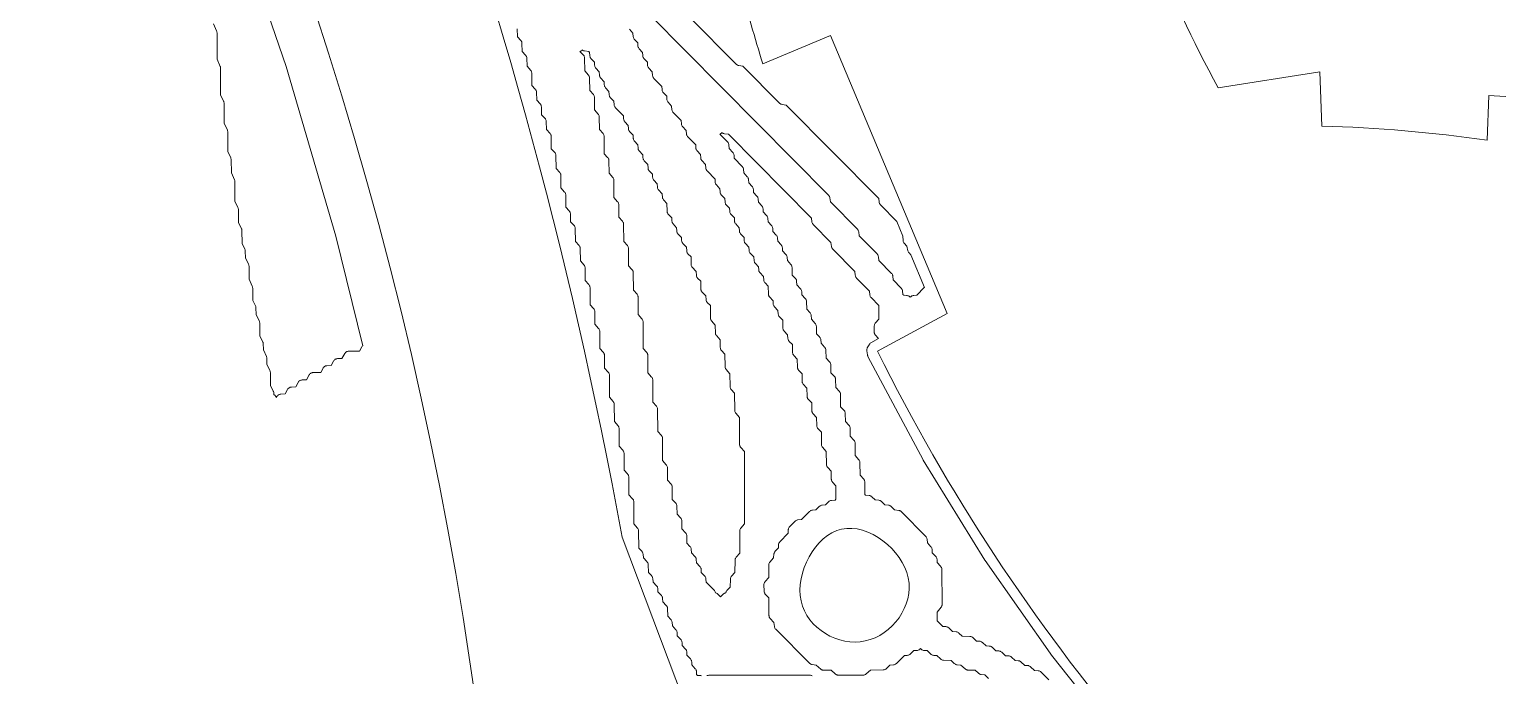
# Model space of a CAD drawing. Header units: inches. Extents: x 36 to 190, y -75 to 56.
# Drawn here: x 41.02 to 49.11, y 36.32 to 39.88 of the extents above; entities that cross this region are included whole.
import ezdxf

# ---------------------------------------------------------------- set-up
doc = ezdxf.new("R2010")
doc.units = ezdxf.units.IN
for name, color, linetype, lineweight in [('01_ORIGINAL_CAD', 7, 'Continuous', 20), ('02_APPROVED_PDF_OUTLINES', 7, 'Continuous', 15), ('03_ADDED_AREAS_SAME_COMPOSITION', 7, 'Continuous', 15)]:
    doc.layers.add(name, color=color, linetype=linetype, lineweight=lineweight)

# ---------------------------------------------------------------- blocks, each defined once
blk = doc.blocks.new('01_SCALLOP')
at = {"layer": '01_ORIGINAL_CAD'}
for points in [[(44.2832, 37.0838, 0.090917), (40.9305, 45.9685, -0.652582), (40.9305, 49.0108, -0.158741), (45.0035, 48.4251, -0.098355), (47.824, 46.2028), (47.7547, 46.078)], [(48.1417, 39.35), (48.1299, 39.6486), (47.5702, 39.5607, -0.034306), (47.2, 40.3576, -0.034306)], [(44.936, 40.1239, 0.010564), (45.0593, 39.6928, 0.010564)], [(45.6919, 38.1087, 0.060935), (47.1089, 35.956, -0.206423), (49.3752, 35.9901)], [(46.9349, 35.809, 0.119192), (44.6213, 36.1879), (44.2832, 37.0838)]]:
    blk.add_lwpolyline(points, format="xyb", dxfattribs=at)
for points in [[(46.075, 38.3173), (45.4333, 39.8494), (45.0593, 39.6928)], [(49.0534, 39.2724), (49.0621, 39.5186), (49.5148, 39.4915), (49.5133, 39.1941)], [(46.075, 38.3173), (45.6919, 38.1087)]]:
    blk.add_lwpolyline(points, dxfattribs=at)
for centre, radius, start, end in [((22.064, 33.1953), 21.6191, 354.05829, 36.03187), ((47.8977, 31.0932), 8.2604, 81.95727, 88.30736)]:
    blk.add_arc(centre, radius, start, end, dxfattribs=at)
at = {"layer": '02_APPROVED_PDF_OUTLINES'}
for points in [[(44.6569, 39.9481), (44.912, 39.6909), (44.9144, 39.6887), (44.9171, 39.6869), (44.92, 39.6854), (44.9231, 39.6844), (44.9262, 39.6837), (44.9489, 39.6805), (45.1513, 39.4763), (45.1537, 39.4742), (45.1564, 39.4724), (45.1593, 39.4709), (45.1624, 39.4698), (45.1655, 39.4692), (45.1882, 39.4659), (45.6991, 38.9507), (45.7008, 38.9308), (45.7014, 38.9274), (45.7024, 38.924), (45.7038, 38.9209), (45.7057, 38.918), (45.7079, 38.9154), (45.7974, 38.8248), (45.8315, 38.7433), (45.8325, 38.7199), (45.8329, 38.7164), (45.8338, 38.713), (45.8351, 38.7098), (45.8369, 38.7068), (45.8391, 38.704), (45.8539, 38.6878), (45.8597, 38.6618), (45.8606, 38.6588), (45.8619, 38.6559), (45.8634, 38.6532), (45.8653, 38.6508), (45.8748, 38.64), (45.9502, 38.46), (45.9496, 38.4596), (45.9079, 38.4173), (45.8916, 38.4165), (45.8881, 38.4161), (45.8847, 38.4152), (45.8815, 38.4139), (45.8785, 38.4121), (45.8757, 38.4098), (45.872, 38.4064), (45.8683, 38.4099), (45.8655, 38.4121), (45.8625, 38.4139), (45.8592, 38.4152), (45.8558, 38.4161), (45.8523, 38.4165), (45.836, 38.4172), (45.8314, 38.4219), (45.8297, 38.4418), (45.8291, 38.4452), (45.8281, 38.4485), (45.8267, 38.4516), (45.8248, 38.4545), (45.8226, 38.4572), (45.7782, 38.5023), (45.7764, 38.5223), (45.7759, 38.5257), (45.7749, 38.529), (45.7735, 38.5321), (45.7716, 38.5351), (45.7693, 38.5377), (45.6984, 38.6096), (45.6966, 38.6296), (45.6961, 38.633), (45.6951, 38.6363), (45.6936, 38.6395), (45.6917, 38.6424), (45.6895, 38.645), (45.5914, 38.7443), (45.5882, 38.7673), (45.5875, 38.7704), (45.5865, 38.7734), (45.5851, 38.7763), (45.5833, 38.779), (45.5812, 38.7814), (45.4318, 38.932), (45.4286, 38.955), (45.4279, 38.9582), (45.4269, 38.9612), (45.4254, 38.9641), (45.4237, 38.9667), (45.4216, 38.9692), (44.4375, 39.9615)], [(44.3239, 39.8837), (44.3435, 39.8627), (44.3453, 39.8423), (44.3459, 39.8389), (44.3469, 39.8357), (44.3483, 39.8325), (44.3501, 39.8297), (44.3523, 39.827), (44.3698, 39.8092), (44.3705, 39.7923), (44.3709, 39.7888), (44.3718, 39.7854), (44.3732, 39.7821), (44.375, 39.7791), (44.3772, 39.7764), (44.3964, 39.7558), (44.3972, 39.7386), (44.3976, 39.7351), (44.3985, 39.7317), (44.3999, 39.7285), (44.4017, 39.7254), (44.4039, 39.7227), (44.4231, 39.7021), (44.4238, 39.685), (44.4242, 39.6815), (44.4251, 39.6781), (44.4265, 39.6748), (44.4283, 39.6718), (44.4305, 39.669), (44.4501, 39.648), (44.4519, 39.6277), (44.4525, 39.6243), (44.4535, 39.621), (44.4549, 39.6178), (44.4568, 39.6149), (44.459, 39.6123), (44.503, 39.5676), (44.5037, 39.5508), (44.5041, 39.5473), (44.505, 39.5439), (44.5064, 39.5407), (44.5082, 39.5376), (44.5104, 39.5349), (44.5296, 39.5143), (44.5304, 39.4972), (44.5308, 39.4937), (44.5317, 39.4903), (44.533, 39.487), (44.5348, 39.484), (44.5371, 39.4812), (44.5567, 39.4602), (44.5585, 39.4399), (44.559, 39.4365), (44.56, 39.4332), (44.5614, 39.43), (44.5633, 39.4271), (44.5655, 39.4245), (44.6095, 39.3798), (44.6103, 39.363), (44.6107, 39.3595), (44.6116, 39.3561), (44.6129, 39.3529), (44.6147, 39.3498), (44.617, 39.3471), (44.6366, 39.3261), (44.6383, 39.3057), (44.6389, 39.3023), (44.6399, 39.299), (44.6413, 39.2959), (44.6432, 39.293), (44.6454, 39.2904), (44.6894, 39.2457), (44.6901, 39.2289), (44.6905, 39.2254), (44.6914, 39.222), (44.6928, 39.2187), (44.6946, 39.2157), (44.6968, 39.213), (44.716, 39.1924), (44.7168, 39.1752), (44.7172, 39.1717), (44.7181, 39.1683), (44.7195, 39.1651), (44.7213, 39.162), (44.7235, 39.1593), (44.7431, 39.1383), (44.7449, 39.1179), (44.7454, 39.1145), (44.7464, 39.1112), (44.7479, 39.1081), (44.7497, 39.1052), (44.752, 39.1026), (44.7959, 39.0579), (44.7967, 39.0411), (44.7971, 39.0376), (44.798, 39.0342), (44.7993, 39.0309), (44.8012, 39.0279), (44.8034, 39.0252), (44.8226, 39.0046), (44.8233, 38.9874), (44.8237, 38.9839), (44.8246, 38.9805), (44.826, 38.9773), (44.8278, 38.9742), (44.83, 38.9715), (44.8496, 38.9505), (44.8514, 38.9301), (44.8519, 38.9267), (44.8529, 38.9235), (44.8544, 38.9204), (44.8562, 38.9175), (44.8584, 38.9149), (44.8759, 38.897), (44.8766, 38.8801), (44.877, 38.8766), (44.8779, 38.8732), (44.8793, 38.8699), (44.8811, 38.8669), (44.8833, 38.8642), (44.9025, 38.8436), (44.9033, 38.8265), (44.9037, 38.823), (44.9046, 38.8195), (44.9059, 38.8163), (44.9077, 38.8133), (44.91, 38.8105), (44.9291, 38.79), (44.9299, 38.7728), (44.9303, 38.7693), (44.9312, 38.7659), (44.9326, 38.7626), (44.9344, 38.7596), (44.9366, 38.7569), (44.9558, 38.7363), (44.9566, 38.7191), (44.957, 38.7156), (44.9579, 38.7122), (44.9592, 38.709), (44.961, 38.7059), (44.9633, 38.7032), (44.9824, 38.6826), (44.9832, 38.6655), (44.9836, 38.662), (44.9845, 38.6586), (44.9859, 38.6553), (44.9877, 38.6523), (44.9899, 38.6495), (45.0095, 38.6285), (45.0113, 38.6082), (45.0118, 38.6048), (45.0128, 38.6015), (45.0142, 38.5984), (45.0161, 38.5955), (45.0183, 38.5929), (45.0357, 38.575), (45.0365, 38.5582), (45.0369, 38.5547), (45.0378, 38.5512), (45.0392, 38.548), (45.041, 38.545), (45.0432, 38.5422), (45.0628, 38.5212), (45.0646, 38.5008), (45.0651, 38.4975), (45.0661, 38.4942), (45.0675, 38.4911), (45.0694, 38.4882), (45.0716, 38.4856), (45.0888, 38.4679), (45.0898, 38.4245), (45.0901, 38.4215), (45.0907, 38.4185), (45.0917, 38.4157), (45.093, 38.4129), (45.0946, 38.4104), (45.0965, 38.4081), (45.1157, 38.3875), (45.1165, 38.3703), (45.1169, 38.3668), (45.1178, 38.3634), (45.1192, 38.3602), (45.121, 38.3571), (45.1232, 38.3544), (45.1428, 38.3334), (45.1446, 38.313), (45.1451, 38.3096), (45.1461, 38.3064), (45.1475, 38.3033), (45.1494, 38.3004), (45.1516, 38.2978), (45.1688, 38.2801), (45.1698, 38.2367), (45.1701, 38.2337), (45.1707, 38.2307), (45.1717, 38.2279), (45.173, 38.2251), (45.1746, 38.2226), (45.1765, 38.2202), (45.1961, 38.1992), (45.1979, 38.1789), (45.1985, 38.1755), (45.1994, 38.1722), (45.2009, 38.1691), (45.2027, 38.1662), (45.2049, 38.1636), (45.2222, 38.1459), (45.2232, 38.1026), (45.2234, 38.0995), (45.224, 38.0966), (45.225, 38.0937), (45.2263, 38.091), (45.2279, 38.0884), (45.2299, 38.0861), (45.2488, 38.0657), (45.2499, 38.0221), (45.2501, 38.019), (45.2507, 38.0161), (45.2517, 38.0132), (45.253, 38.0105), (45.2546, 38.0079), (45.2566, 38.0056), (45.2754, 37.9854), (45.2757, 37.9447), (45.276, 37.9412), (45.2768, 37.9377), (45.278, 37.9344), (45.2797, 37.9313), (45.2819, 37.9285), (45.3022, 37.9052), (45.3032, 37.8611), (45.3035, 37.858), (45.3041, 37.8551), (45.3051, 37.8522), (45.3064, 37.8495), (45.308, 37.8469), (45.31, 37.8446), (45.3289, 37.8242), (45.3299, 37.7806), (45.3302, 37.7775), (45.3308, 37.7746), (45.3318, 37.7717), (45.3331, 37.769), (45.3347, 37.7664), (45.3367, 37.7641), (45.3556, 37.7437), (45.3566, 37.7001), (45.3569, 37.697), (45.3575, 37.6941), (45.3585, 37.6912), (45.3598, 37.6885), (45.3614, 37.6859), (45.3634, 37.6836), (45.3822, 37.6634), (45.3825, 37.5959), (45.3828, 37.5924), (45.3836, 37.5889), (45.3849, 37.5856), (45.3866, 37.5825), (45.3887, 37.5796), (45.409, 37.5564), (45.4101, 37.4855), (45.4104, 37.4825), (45.411, 37.4795), (45.412, 37.4766), (45.4133, 37.4738), (45.4149, 37.4712), (45.4169, 37.4689), (45.4358, 37.4486), (45.4368, 37.4049), (45.4371, 37.4019), (45.4377, 37.3989), (45.4387, 37.396), (45.44, 37.3933), (45.4416, 37.3907), (45.4436, 37.3884), (45.4623, 37.3683), (45.4625, 37.2934), (45.4584, 37.2892), (45.4388, 37.2874), (45.4354, 37.2869), (45.4321, 37.2859), (45.4289, 37.2844), (45.426, 37.2825), (45.4234, 37.2802), (45.4054, 37.2623), (45.3858, 37.2606), (45.3824, 37.26), (45.379, 37.259), (45.3759, 37.2575), (45.373, 37.2556), (45.3704, 37.2534), (45.3524, 37.2355), (45.3327, 37.2337), (45.3293, 37.2331), (45.326, 37.2321), (45.3228, 37.2306), (45.3199, 37.2287), (45.3173, 37.2264), (45.2728, 37.1817), (45.2532, 37.1799), (45.2497, 37.1794), (45.2464, 37.1783), (45.2432, 37.1768), (45.2403, 37.1749), (45.2377, 37.1726), (45.207, 37.1416), (45.2048, 37.1389), (45.2029, 37.136), (45.2015, 37.1329), (45.2005, 37.1295), (45.1999, 37.1261), (45.1982, 37.106), (45.1525, 37.0582), (45.1505, 37.0559), (45.1489, 37.0534), (45.1475, 37.0507), (45.1465, 37.0478), (45.1459, 37.0449), (45.1456, 37.0419), (45.1449, 37.0251), (45.1275, 37.0072), (45.1253, 37.0045), (45.1235, 37.0017), (45.1221, 36.9985), (45.1211, 36.9952), (45.1206, 36.9919), (45.1188, 36.971), (45.098, 36.9471), (45.0958, 36.9442), (45.0941, 36.9411), (45.0928, 36.9378), (45.0921, 36.9343), (45.0918, 36.9307), (45.0917, 36.8628), (45.0716, 36.8397), (45.0697, 36.8373), (45.0682, 36.8346), (45.067, 36.8318), (45.0661, 36.8288), (45.0656, 36.8257), (45.0655, 36.8227), (45.0664, 36.7872), (45.0667, 36.7842), (45.0673, 36.7812), (45.0682, 36.7784), (45.0696, 36.7757), (45.0712, 36.7731), (45.0731, 36.7708), (45.092, 36.7506), (45.0932, 36.6534), (45.0934, 36.6503), (45.094, 36.6473), (45.095, 36.6444), (45.0963, 36.6416), (45.098, 36.639), (45.0999, 36.6366), (45.12, 36.6151), (45.1233, 36.5917), (45.1239, 36.5886), (45.125, 36.5855), (45.1264, 36.5826), (45.1282, 36.58), (45.1303, 36.5776), (45.3165, 36.3898), (45.3189, 36.3877), (45.3216, 36.3859), (45.3245, 36.3844), (45.3275, 36.3833), (45.3307, 36.3827), (45.3542, 36.3793), (45.3785, 36.3578), (45.3808, 36.3559), (45.3834, 36.3544), (45.3861, 36.3531), (45.389, 36.3522), (45.392, 36.3517), (45.3949, 36.3515), (45.4353, 36.3513), (45.4582, 36.331), (45.4605, 36.3291), (45.4631, 36.3276), (45.4659, 36.3263), (45.4688, 36.3254), (45.4718, 36.3249), (45.4748, 36.3247), (45.6134, 36.3248), (45.6164, 36.325), (45.6194, 36.3255), (45.6223, 36.3264), (45.625, 36.3277), (45.6276, 36.3293), (45.63, 36.3311), (45.6529, 36.3515), (45.7227, 36.3526), (45.7258, 36.3528), (45.7289, 36.3535), (45.7318, 36.3545), (45.7346, 36.3558), (45.7372, 36.3575), (45.7396, 36.3595), (45.7602, 36.3792), (45.7802, 36.381), (45.7837, 36.3815), (45.787, 36.3826), (45.7902, 36.3841), (45.7931, 36.386), (45.7957, 36.3883), (45.8397, 36.4325), (45.856, 36.4332), (45.8596, 36.4337), (45.863, 36.4346), (45.8663, 36.436), (45.8694, 36.4378), (45.8721, 36.4401), (45.8924, 36.4594), (45.9091, 36.4601), (45.9126, 36.4605), (45.916, 36.4614), (45.9192, 36.4628), (45.9223, 36.4646), (45.925, 36.4668), (45.9287, 36.4703), (45.9324, 36.4668), (45.9352, 36.4646), (45.9382, 36.4628), (45.9415, 36.4614), (45.9449, 36.4605), (45.9484, 36.4601), (45.9651, 36.4594), (45.9854, 36.4402), (45.9882, 36.4379), (45.9912, 36.4361), (45.9945, 36.4347), (45.998, 36.4338), (46.0015, 36.4333), (46.0183, 36.4326), (46.0385, 36.4134), (46.0409, 36.4114), (46.0435, 36.4097), (46.0462, 36.4084), (46.0492, 36.4074), (46.0522, 36.4068), (46.0552, 36.4065), (46.0978, 36.4056), (46.1152, 36.3884), (46.1178, 36.3861), (46.1208, 36.3843), (46.1239, 36.3828), (46.1272, 36.3818), (46.1306, 36.3812), (46.1511, 36.3794), (46.1748, 36.3584), (46.1772, 36.3565), (46.1797, 36.355), (46.1825, 36.3537), (46.1853, 36.3528), (46.1883, 36.3523), (46.1913, 36.3521), (46.2308, 36.3519), (46.248, 36.3348), (46.2507, 36.3325), (46.2536, 36.3307), (46.2567, 36.3292), (46.26, 36.3282), (46.2634, 36.3277), (46.2834, 36.3259), (46.3042, 36.3062)], [(45.3316, 36.3201), (45.3285, 36.3217), (45.3253, 36.3228), (45.322, 36.3235), (45.3185, 36.3238), (44.7611, 36.3234), (44.7578, 36.3231), (44.7546, 36.3225), (44.7515, 36.3214)], [(44.7218, 36.3208), (44.7184, 36.3217), (44.7149, 36.3221), (44.6986, 36.3228), (44.6945, 36.3271), (44.6937, 36.3438), (44.6933, 36.3473), (44.6924, 36.3507), (44.691, 36.354), (44.6892, 36.357), (44.687, 36.3597), (44.6678, 36.3803), (44.6671, 36.3975), (44.6667, 36.401), (44.6658, 36.4044), (44.6644, 36.4076), (44.6626, 36.4107), (44.6604, 36.4134), (44.6412, 36.4339), (44.6404, 36.4511), (44.64, 36.4546), (44.6391, 36.458), (44.6377, 36.4613), (44.6359, 36.4643), (44.6337, 36.4671), (44.6145, 36.4876), (44.6138, 36.5048), (44.6134, 36.5083), (44.6125, 36.5117), (44.6111, 36.5149), (44.6093, 36.518), (44.6071, 36.5207), (44.5879, 36.5413), (44.5871, 36.5584), (44.5867, 36.5619), (44.5858, 36.5654), (44.5845, 36.5686), (44.5826, 36.5716), (44.5804, 36.5744), (44.5608, 36.5954), (44.559, 36.6157), (44.5585, 36.6191), (44.5575, 36.6224), (44.5561, 36.6255), (44.5542, 36.6284), (44.552, 36.631), (44.5348, 36.6487), (44.5338, 36.6921), (44.5335, 36.6951), (44.5329, 36.698), (44.532, 36.7009), (44.5306, 36.7036), (44.529, 36.7062), (44.5271, 36.7085), (44.5079, 36.7291), (44.5071, 36.7463), (44.5067, 36.7498), (44.5058, 36.7532), (44.5045, 36.7564), (44.5027, 36.7595), (44.5004, 36.7622), (44.4812, 36.7827), (44.4805, 36.7999), (44.4801, 36.8034), (44.4792, 36.8068), (44.4778, 36.8101), (44.476, 36.8131), (44.4738, 36.8159), (44.4542, 36.8369), (44.4524, 36.8572), (44.4519, 36.8606), (44.4509, 36.8639), (44.4494, 36.867), (44.4476, 36.8699), (44.4454, 36.8725), (44.4282, 36.8902), (44.4272, 36.9335), (44.4269, 36.9366), (44.4263, 36.9395), (44.4253, 36.9424), (44.424, 36.9451), (44.4224, 36.9477), (44.4204, 36.95), (44.4008, 36.971), (44.3991, 36.9914), (44.3985, 36.9948), (44.3975, 36.998), (44.3961, 37.0012), (44.3943, 37.004), (44.392, 37.0067), (44.375, 37.0241), (44.3746, 37.1181), (44.3743, 37.1217), (44.3735, 37.1252), (44.3723, 37.1285), (44.3705, 37.1316), (44.3684, 37.1345), (44.3482, 37.1575), (44.3477, 37.2791), (44.3474, 37.2827), (44.3467, 37.2862), (44.3454, 37.2895), (44.3437, 37.2926), (44.3415, 37.2955), (44.3213, 37.3186), (44.3201, 37.4163), (44.3198, 37.4194), (44.3192, 37.4224), (44.3183, 37.4253), (44.3169, 37.4281), (44.3153, 37.4307), (44.3133, 37.4331), (44.2946, 37.4532), (44.2941, 37.5475), (44.2938, 37.5511), (44.2931, 37.5545), (44.2918, 37.5579), (44.2901, 37.561), (44.2879, 37.5639), (44.2678, 37.5869), (44.2673, 37.6817), (44.267, 37.6852), (44.2663, 37.6887), (44.265, 37.6921), (44.2633, 37.6952), (44.2611, 37.698), (44.241, 37.7211), (44.2405, 37.8159), (44.2402, 37.8194), (44.2395, 37.8229), (44.2382, 37.8262), (44.2365, 37.8294), (44.2343, 37.8322), (44.2142, 37.8553), (44.2137, 37.9769), (44.2134, 37.9804), (44.2126, 37.9839), (44.2114, 37.9873), (44.2096, 37.9904), (44.2075, 37.9932), (44.1872, 38.0164), (44.1861, 38.0873), (44.1858, 38.0904), (44.1852, 38.0934), (44.1843, 38.0963), (44.1829, 38.099), (44.1813, 38.1016), (44.1793, 38.104), (44.1606, 38.1241), (44.1601, 38.2184), (44.1598, 38.222), (44.1591, 38.2254), (44.1578, 38.2288), (44.1561, 38.2319), (44.1539, 38.2348), (44.1336, 38.2579), (44.1325, 38.3288), (44.1323, 38.3319), (44.1317, 38.3349), (44.1307, 38.3378), (44.1294, 38.3405), (44.1277, 38.3431), (44.1258, 38.3455), (44.107, 38.3656), (44.1066, 38.4599), (44.1063, 38.4635), (44.1055, 38.467), (44.1043, 38.4703), (44.1025, 38.4734), (44.1004, 38.4763), (44.0802, 38.4993), (44.0798, 38.5673), (44.0795, 38.5708), (44.0788, 38.5743), (44.0775, 38.5777), (44.0758, 38.5808), (44.0736, 38.5836), (44.0534, 38.6067), (44.0531, 38.6746), (44.0528, 38.6782), (44.052, 38.6817), (44.0508, 38.685), (44.049, 38.6881), (44.0469, 38.691), (44.0266, 38.7141), (44.0255, 38.785), (44.0252, 38.7881), (44.0246, 38.7911), (44.0237, 38.794), (44.0223, 38.7967), (44.0207, 38.7993), (44.0187, 38.8017), (43.9998, 38.822), (43.9988, 38.8657), (43.9985, 38.8687), (43.9979, 38.8717), (43.9969, 38.8746), (43.9956, 38.8773), (43.994, 38.8798), (43.9921, 38.8822), (43.9733, 38.9023), (43.9729, 38.9698), (43.9726, 38.9734), (43.9718, 38.9768), (43.9706, 38.9802), (43.9688, 38.9833), (43.9667, 38.9861), (43.9465, 39.0092), (43.9461, 39.0772), (43.9459, 39.0807), (43.9451, 39.0842), (43.9438, 39.0875), (43.9421, 39.0906), (43.9399, 39.0935), (43.9197, 39.1167), (43.9185, 39.1875), (43.9183, 39.1906), (43.9177, 39.1936), (43.9167, 39.1965), (43.9154, 39.1993), (43.9138, 39.2018), (43.9118, 39.2042), (43.893, 39.2243), (43.8926, 39.2918), (43.8924, 39.2954), (43.8916, 39.2989), (43.8903, 39.3022), (43.8886, 39.3053), (43.8864, 39.3082), (43.8661, 39.3314), (43.8651, 39.3756), (43.8648, 39.3786), (43.8642, 39.3815), (43.8632, 39.3844), (43.8619, 39.3872), (43.8603, 39.3897), (43.8584, 39.392), (43.8394, 39.4124), (43.8384, 39.4561), (43.8381, 39.4591), (43.8375, 39.462), (43.8365, 39.4649), (43.8352, 39.4677), (43.8336, 39.4702), (43.8317, 39.4725), (43.8127, 39.4929), (43.8117, 39.5366), (43.8114, 39.5396), (43.8108, 39.5426), (43.8098, 39.5454), (43.8085, 39.5482), (43.8069, 39.5507), (43.805, 39.553), (43.7862, 39.5732), (43.7858, 39.6407), (43.7855, 39.6442), (43.7847, 39.6477), (43.7835, 39.651), (43.7818, 39.6542), (43.7796, 39.657), (43.7593, 39.6802), (43.7582, 39.7244), (43.758, 39.7274), (43.7574, 39.7304), (43.7564, 39.7333), (43.7551, 39.736), (43.7534, 39.7385), (43.7515, 39.7409), (43.7325, 39.7612), (43.7315, 39.8049), (43.7313, 39.8079), (43.7307, 39.8109), (43.7297, 39.8138), (43.7284, 39.8165), (43.7268, 39.819), (43.7248, 39.8214), (43.7058, 39.8417), (43.7048, 39.8854)], [(46.6364, 36.2975), (46.5922, 36.3417), (46.5895, 36.344), (46.5866, 36.3459), (46.5835, 36.3473), (46.5801, 36.3483), (46.5767, 36.3489), (46.5567, 36.3507), (46.5359, 36.3703), (46.5332, 36.3726), (46.5301, 36.3745), (46.5268, 36.3759), (46.5234, 36.3768), (46.5198, 36.3772), (46.5031, 36.3779), (46.4828, 36.3971), (46.48, 36.3994), (46.477, 36.4013), (46.4737, 36.4027), (46.4702, 36.4036), (46.4667, 36.404), (46.45, 36.4047), (46.4297, 36.4239), (46.4269, 36.4262), (46.4238, 36.4281), (46.4205, 36.4295), (46.4171, 36.4304), (46.4135, 36.4308), (46.3968, 36.4315), (46.3765, 36.4507), (46.3738, 36.453), (46.3707, 36.4549), (46.3674, 36.4563), (46.364, 36.4572), (46.3604, 36.4576), (46.3437, 36.4583), (46.3234, 36.4775), (46.3206, 36.4798), (46.3176, 36.4817), (46.3143, 36.4831), (46.3108, 36.484), (46.3073, 36.4844), (46.2905, 36.4851), (46.2702, 36.5043), (46.2675, 36.5066), (46.2644, 36.5085), (46.2611, 36.5099), (46.2577, 36.5108), (46.2541, 36.5112), (46.2374, 36.5119), (46.2171, 36.5311), (46.2147, 36.5331), (46.2122, 36.5348), (46.2094, 36.5361), (46.2065, 36.5371), (46.2035, 36.5377), (46.2004, 36.538), (46.1578, 36.5389), (46.1404, 36.5561), (46.1378, 36.5584), (46.1349, 36.5603), (46.1318, 36.5617), (46.1284, 36.5627), (46.125, 36.5633), (46.105, 36.565), (46.0843, 36.5847), (46.0815, 36.587), (46.0785, 36.5888), (46.0752, 36.5902), (46.0717, 36.5911), (46.0682, 36.5916), (46.0519, 36.5923), (46.0215, 36.6229), (46.0214, 36.672), (46.0424, 36.6981), (46.0444, 36.7009), (46.0459, 36.704), (46.047, 36.7072), (46.0477, 36.7105), (46.0479, 36.714), (46.0464, 36.9075), (46.0462, 36.9106), (46.0456, 36.9137), (46.0446, 36.9166), (46.0433, 36.9194), (46.0417, 36.922), (46.0397, 36.9244), (46.0205, 36.9449), (46.0197, 36.9621), (46.0193, 36.9656), (46.0184, 36.969), (46.0171, 36.9723), (46.0153, 36.9753), (46.013, 36.9781), (45.9939, 36.9986), (45.9931, 37.0158), (45.9927, 37.0193), (45.9918, 37.0227), (45.9904, 37.0259), (45.9886, 37.029), (45.9864, 37.0317), (45.9668, 37.0527), (45.965, 37.0731), (45.9645, 37.0765), (45.9635, 37.0798), (45.962, 37.0829), (45.9601, 37.0858), (45.9579, 37.0885), (45.8231, 37.2248), (45.8206, 37.227), (45.818, 37.2288), (45.8151, 37.2303), (45.812, 37.2313), (45.8088, 37.232), (45.7861, 37.2353), (45.7675, 37.2537), (45.7649, 37.256), (45.7619, 37.2578), (45.7588, 37.2593), (45.7555, 37.2603), (45.7521, 37.2608), (45.7324, 37.2626), (45.7143, 37.2805), (45.7117, 37.2828), (45.7088, 37.2846), (45.7057, 37.2861), (45.7024, 37.2871), (45.6989, 37.2876), (45.6793, 37.2894), (45.6612, 37.3073), (45.6586, 37.3096), (45.6557, 37.3114), (45.6525, 37.3129), (45.6492, 37.3139), (45.6458, 37.3144), (45.6262, 37.3162), (45.622, 37.3204), (45.6216, 37.3875), (45.6214, 37.391), (45.6206, 37.3945), (45.6193, 37.3978), (45.6176, 37.401), (45.6155, 37.4038), (45.5953, 37.4269), (45.5949, 37.4948), (45.5946, 37.4984), (45.5938, 37.5019), (45.5926, 37.5052), (45.5909, 37.5083), (45.5887, 37.5111), (45.5685, 37.5342), (45.5681, 37.6022), (45.5679, 37.6057), (45.5671, 37.6092), (45.5658, 37.6125), (45.5641, 37.6156), (45.562, 37.6185), (45.5416, 37.6417), (45.5406, 37.6859), (45.5403, 37.6889), (45.5397, 37.6919), (45.5387, 37.6948), (45.5374, 37.6975), (45.5358, 37.7), (45.5339, 37.7024), (45.5149, 37.7227), (45.5139, 37.7664), (45.5136, 37.7694), (45.513, 37.7724), (45.512, 37.7753), (45.5107, 37.778), (45.5091, 37.7805), (45.5072, 37.7829), (45.4884, 37.803), (45.488, 37.8705), (45.4877, 37.8741), (45.4869, 37.8775), (45.4857, 37.8809), (45.484, 37.884), (45.4818, 37.8868), (45.4615, 37.9101), (45.4604, 37.9542), (45.4602, 37.9573), (45.4596, 37.9602), (45.4586, 37.9631), (45.4573, 37.9658), (45.4557, 37.9684), (45.4537, 37.9707), (45.4348, 37.991), (45.4337, 38.0347), (45.4335, 38.0378), (45.4329, 38.0407), (45.4319, 38.0436), (45.4306, 38.0463), (45.429, 38.0489), (45.427, 38.0512), (45.4081, 38.0715), (45.4071, 38.1152), (45.4068, 38.1183), (45.4062, 38.1212), (45.4052, 38.1241), (45.4039, 38.1268), (45.4023, 38.1294), (45.4003, 38.1317), (45.3807, 38.1527), (45.3789, 38.1731), (45.3784, 38.1765), (45.3774, 38.1797), (45.376, 38.1829), (45.3742, 38.1857), (45.3719, 38.1884), (45.3549, 38.2059), (45.3546, 38.2462), (45.3543, 38.2498), (45.3535, 38.2532), (45.3522, 38.2565), (45.3505, 38.2597), (45.3484, 38.2625), (45.3274, 38.2864), (45.3256, 38.3072), (45.3251, 38.3106), (45.3241, 38.3139), (45.3226, 38.317), (45.3208, 38.3199), (45.3186, 38.3225), (45.3014, 38.3402), (45.3004, 38.3836), (45.3001, 38.3866), (45.2995, 38.3895), (45.2985, 38.3924), (45.2972, 38.3951), (45.2956, 38.3977), (45.2936, 38.4), (45.2745, 38.4206), (45.2737, 38.4378), (45.2733, 38.4413), (45.2724, 38.4447), (45.271, 38.4479), (45.2692, 38.451), (45.267, 38.4537), (45.2474, 38.4747), (45.2456, 38.4951), (45.2451, 38.4984), (45.2441, 38.5017), (45.2427, 38.5048), (45.2408, 38.5077), (45.2386, 38.5103), (45.2214, 38.528), (45.2204, 38.5714), (45.2201, 38.5744), (45.2195, 38.5774), (45.2185, 38.5802), (45.2172, 38.583), (45.2156, 38.5855), (45.2137, 38.5879), (45.1945, 38.6084), (45.1937, 38.6256), (45.1933, 38.6291), (45.1924, 38.6325), (45.191, 38.6357), (45.1892, 38.6388), (45.187, 38.6415), (45.1678, 38.6621), (45.1671, 38.6792), (45.1667, 38.6827), (45.1658, 38.6862), (45.1644, 38.6894), (45.1626, 38.6924), (45.1604, 38.6952), (45.1412, 38.7157), (45.1404, 38.7329), (45.14, 38.7364), (45.1391, 38.7398), (45.1377, 38.7431), (45.1359, 38.7461), (45.1337, 38.7488), (45.1145, 38.7694), (45.1138, 38.7866), (45.1134, 38.7901), (45.1125, 38.7935), (45.1111, 38.7967), (45.1093, 38.7998), (45.1071, 38.8025), (45.0879, 38.823), (45.0871, 38.8402), (45.0867, 38.8437), (45.0858, 38.8471), (45.0845, 38.8504), (45.0826, 38.8534), (45.0804, 38.8562), (45.0612, 38.8767), (45.0605, 38.8939), (45.0601, 38.8974), (45.0592, 38.9008), (45.0578, 38.904), (45.056, 38.9071), (45.0538, 38.9098), (45.0346, 38.9304), (45.0338, 38.9475), (45.0334, 38.951), (45.0325, 38.9545), (45.0312, 38.9577), (45.0293, 38.9607), (45.0271, 38.9635), (45.0079, 38.984), (45.0072, 39.0012), (45.0068, 39.0047), (45.0059, 39.0081), (45.0045, 39.0114), (45.0027, 39.0144), (45.0005, 39.0171), (44.9813, 39.0377), (44.9805, 39.0549), (44.9801, 39.0584), (44.9792, 39.0618), (44.9779, 39.065), (44.9761, 39.0681), (44.9738, 39.0708), (44.9542, 39.0918), (44.9524, 39.1122), (44.9519, 39.1156), (44.9509, 39.1189), (44.9495, 39.122), (44.9476, 39.1249), (44.9454, 39.1275), (44.9014, 39.1722), (44.9006, 39.189), (44.9002, 39.1925), (44.8993, 39.1959), (44.898, 39.1992), (44.8962, 39.2022), (44.8939, 39.2049), (44.8744, 39.2259), (44.8726, 39.2463), (44.872, 39.2497), (44.871, 39.253), (44.8696, 39.2561), (44.8677, 39.259), (44.8655, 39.2617), (44.8222, 39.3057), (44.8226, 39.3058), (44.8257, 39.3071), (44.8286, 39.3089), (44.8313, 39.3111), (44.8343, 39.3139), (44.8355, 39.3129), (44.8382, 39.3111), (44.8411, 39.3096), (44.8441, 39.3086), (44.8473, 39.3079), (44.87, 39.3047), (45.3277, 38.8431), (45.3294, 38.8231), (45.33, 38.8197), (45.331, 38.8164), (45.3324, 38.8133), (45.3343, 38.8104), (45.3365, 38.8077), (45.4346, 38.7085), (45.4378, 38.6855), (45.4385, 38.6823), (45.4395, 38.6793), (45.441, 38.6764), (45.4427, 38.6737), (45.4448, 38.6713), (45.5671, 38.548), (45.5689, 38.5281), (45.5694, 38.5247), (45.5704, 38.5214), (45.5719, 38.5182), (45.5737, 38.5153), (45.576, 38.5127), (45.647, 38.4408), (45.6487, 38.4208), (45.6493, 38.4174), (45.6503, 38.4141), (45.6517, 38.4109), (45.6536, 38.408), (45.6558, 38.4054), (45.6993, 38.3612), (45.6995, 38.2862), (45.6808, 38.2661), (45.6786, 38.2633), (45.6768, 38.2602), (45.6754, 38.2569), (45.6745, 38.2534), (45.6741, 38.2499), (45.6731, 38.2173), (45.6732, 38.2143), (45.6736, 38.2112), (45.6745, 38.2083), (45.6757, 38.2054), (45.6772, 38.2028), (45.679, 38.2003), (45.6971, 38.1791), (45.6547, 38.155), (45.6517, 38.153), (45.6491, 38.1506), (45.6468, 38.1479), (45.6449, 38.1449), (45.6355, 38.127), (45.6342, 38.1242), (45.6332, 38.1211), (45.6327, 38.118), (45.6326, 38.1148), (45.6329, 38.1117), (45.6363, 38.0884), (45.6369, 38.0857), (45.6378, 38.083), (45.639, 38.0804), (45.9436, 37.5106), (45.9443, 37.5093), (46.2837, 36.9577), (46.2845, 36.9565), (46.6568, 36.4266), (46.6577, 36.4253), (46.835, 36.2031)]]:
    blk.add_lwpolyline(points, dxfattribs=at)
blk.add_lwpolyline([(44.0637, 39.7696), (44.0649, 39.7686), (44.0675, 39.7668), (44.0704, 39.7653), (44.0735, 39.7643), (44.0767, 39.7636), (44.0993, 39.7604), (44.1045, 39.7552), (44.1052, 39.7384), (44.1056, 39.7349), (44.1065, 39.7315), (44.1079, 39.7282), (44.1097, 39.7252), (44.1119, 39.7225), (44.1311, 39.7019), (44.1318, 39.6848), (44.1323, 39.6813), (44.1331, 39.6778), (44.1345, 39.6746), (44.1363, 39.6716), (44.1385, 39.6688), (44.1577, 39.6483), (44.1585, 39.6311), (44.1589, 39.6276), (44.1598, 39.6242), (44.1612, 39.6209), (44.163, 39.6179), (44.1652, 39.6152), (44.1844, 39.5946), (44.1851, 39.5774), (44.1855, 39.5739), (44.1864, 39.5705), (44.1878, 39.5673), (44.1896, 39.5642), (44.1918, 39.5615), (44.211, 39.5409), (44.2118, 39.5238), (44.2122, 39.5203), (44.2131, 39.5169), (44.2145, 39.5136), (44.2163, 39.5106), (44.2185, 39.5078), (44.2381, 39.4868), (44.2399, 39.4665), (44.2404, 39.4631), (44.2414, 39.4598), (44.2429, 39.4566), (44.2447, 39.4537), (44.247, 39.4511), (44.2909, 39.4064), (44.2917, 39.3896), (44.2921, 39.3861), (44.293, 39.3827), (44.2943, 39.3795), (44.2962, 39.3764), (44.2984, 39.3737), (44.3176, 39.3531), (44.3183, 39.336), (44.3187, 39.3325), (44.3196, 39.3291), (44.321, 39.3258), (44.3228, 39.3228), (44.325, 39.32), (44.3442, 39.2995), (44.345, 39.2823), (44.3454, 39.2788), (44.3463, 39.2754), (44.3476, 39.2721), (44.3494, 39.2691), (44.3517, 39.2664), (44.3708, 39.2458), (44.3716, 39.2287), (44.372, 39.2252), (44.3729, 39.2217), (44.3743, 39.2185), (44.3761, 39.2155), (44.3783, 39.2127), (44.3975, 39.1922), (44.3983, 39.175), (44.3987, 39.1715), (44.3996, 39.1681), (44.4009, 39.1648), (44.4027, 39.1618), (44.405, 39.1591), (44.4246, 39.1381), (44.4263, 39.1177), (44.4269, 39.1143), (44.4279, 39.111), (44.4293, 39.1079), (44.4311, 39.105), (44.4334, 39.1024), (44.4508, 39.0845), (44.4516, 39.0677), (44.452, 39.0642), (44.4529, 39.0608), (44.4542, 39.0575), (44.456, 39.0545), (44.4583, 39.0517), (44.4774, 39.0312), (44.4782, 39.014), (44.4786, 39.0105), (44.4795, 39.0071), (44.4809, 39.0038), (44.4827, 39.0008), (44.4849, 38.9981), (44.5045, 38.9771), (44.5063, 38.9567), (44.5068, 38.9533), (44.5078, 38.95), (44.5092, 38.9469), (44.5111, 38.944), (44.5133, 38.9414), (44.5305, 38.9238), (44.5315, 38.8804), (44.5318, 38.8774), (44.5324, 38.8744), (44.5334, 38.8715), (44.5347, 38.8688), (44.5363, 38.8663), (44.5382, 38.8639), (44.5574, 38.8434), (44.5582, 38.8262), (44.5586, 38.8227), (44.5595, 38.8193), (44.5609, 38.816), (44.5627, 38.813), (44.5649, 38.8103), (44.5841, 38.7897), (44.5848, 38.7725), (44.5852, 38.769), (44.5861, 38.7656), (44.5875, 38.7624), (44.5893, 38.7593), (44.5915, 38.7566), (44.6107, 38.736), (44.6115, 38.7189), (44.6119, 38.7154), (44.6128, 38.712), (44.6141, 38.7087), (44.616, 38.7057), (44.6182, 38.7029), (44.6378, 38.6819), (44.6396, 38.6616), (44.6401, 38.6582), (44.6411, 38.6549), (44.6425, 38.6518), (44.6444, 38.6489), (44.6466, 38.6463), (44.6637, 38.6288), (44.664, 38.5884), (44.6642, 38.5849), (44.665, 38.5814), (44.6663, 38.5781), (44.668, 38.575), (44.6701, 38.5722), (44.6911, 38.5482), (44.6929, 38.5274), (44.6934, 38.524), (44.6944, 38.5207), (44.6959, 38.5176), (44.6977, 38.5147), (44.6999, 38.5121), (44.7172, 38.4945), (44.7182, 38.4511), (44.7184, 38.4481), (44.719, 38.4451), (44.72, 38.4422), (44.7213, 38.4395), (44.7229, 38.4369), (44.7249, 38.4346), (44.7445, 38.4136), (44.7463, 38.3932), (44.7468, 38.3899), (44.7478, 38.3866), (44.7492, 38.3835), (44.751, 38.3806), (44.7533, 38.378), (44.7703, 38.3605), (44.7707, 38.2933), (44.771, 38.2898), (44.7717, 38.2863), (44.773, 38.283), (44.7747, 38.2798), (44.7769, 38.277), (44.7972, 38.2537), (44.7982, 38.2096), (44.7985, 38.2066), (44.7991, 38.2036), (44.8001, 38.2007), (44.8014, 38.198), (44.803, 38.1954), (44.805, 38.1931), (44.8239, 38.1728), (44.8249, 38.1291), (44.8252, 38.1261), (44.8258, 38.1231), (44.8268, 38.1202), (44.8281, 38.1175), (44.8297, 38.1149), (44.8317, 38.1126), (44.8505, 38.0925), (44.8508, 38.025), (44.8511, 38.0214), (44.8519, 38.018), (44.8532, 38.0146), (44.8549, 38.0115), (44.857, 38.0087), (44.8773, 37.9855), (44.8784, 37.9146), (44.8787, 37.9115), (44.8793, 37.9085), (44.8802, 37.9056), (44.8816, 37.9029), (44.8832, 37.9003), (44.8852, 37.8979), (44.9039, 37.8778), (44.9044, 37.7835), (44.9047, 37.7799), (44.9054, 37.7764), (44.9067, 37.7731), (44.9084, 37.77), (44.9106, 37.7671), (44.9307, 37.7441), (44.9313, 37.5957), (44.9316, 37.5921), (44.9323, 37.5886), (44.9336, 37.5853), (44.9353, 37.5821), (44.9375, 37.5793), (44.9576, 37.5563), (44.9584, 37.1579), (44.9383, 37.1348), (44.9362, 37.132), (44.9345, 37.1288), (44.9332, 37.1255), (44.9325, 37.122), (44.9322, 37.1184), (44.9322, 36.9969), (44.9121, 36.9738), (44.91, 36.9709), (44.9082, 36.9678), (44.907, 36.9645), (44.9062, 36.961), (44.906, 36.9574), (44.9058, 36.8899), (44.8871, 36.8698), (44.8852, 36.8675), (44.8836, 36.8649), (44.8823, 36.8622), (44.8813, 36.8593), (44.8807, 36.8563), (44.8805, 36.8533), (44.8796, 36.8099), (44.8625, 36.7922), (44.8604, 36.7898), (44.8586, 36.7871), (44.8572, 36.7841), (44.8562, 36.7811), (44.8556, 36.7779), (44.8555, 36.777), (44.8548, 36.7769), (44.8516, 36.7763), (44.8485, 36.7753), (44.8456, 36.7738), (44.8429, 36.772), (44.8404, 36.7698), (44.8264, 36.7559), (44.8098, 36.7716), (44.8071, 36.7738), (44.8042, 36.7757), (44.801, 36.777), (44.7977, 36.778), (44.7975, 36.778), (44.7969, 36.7811), (44.7959, 36.7842), (44.7945, 36.7871), (44.7927, 36.7898), (44.7905, 36.7923), (44.7466, 36.837), (44.7458, 36.8538), (44.7454, 36.8573), (44.7445, 36.8607), (44.7432, 36.864), (44.7413, 36.867), (44.7391, 36.8697), (44.7199, 36.8903), (44.7192, 36.9075), (44.7188, 36.911), (44.7179, 36.9144), (44.7165, 36.9176), (44.7147, 36.9207), (44.7125, 36.9234), (44.6933, 36.9439), (44.6925, 36.9611), (44.6921, 36.9646), (44.6912, 36.968), (44.6899, 36.9713), (44.6881, 36.9743), (44.6858, 36.9771), (44.6662, 36.998), (44.6644, 37.0184), (44.6639, 37.0218), (44.6629, 37.0251), (44.6615, 37.0282), (44.6597, 37.0311), (44.6574, 37.0337), (44.6404, 37.0512), (44.6401, 37.0916), (44.6398, 37.0951), (44.639, 37.0986), (44.6377, 37.1019), (44.636, 37.105), (44.6339, 37.1078), (44.6135, 37.1311), (44.6125, 37.1752), (44.6123, 37.1783), (44.6116, 37.1812), (44.6107, 37.1841), (44.6094, 37.1868), (44.6077, 37.1894), (44.6058, 37.1917), (44.5868, 37.212), (44.5858, 37.2557), (44.5856, 37.2588), (44.5849, 37.2617), (44.584, 37.2646), (44.5827, 37.2673), (44.581, 37.2699), (44.5791, 37.2722), (44.5603, 37.2924), (44.5599, 37.3598), (44.5596, 37.3634), (44.5589, 37.3669), (44.5576, 37.3702), (44.5559, 37.3733), (44.5537, 37.3762), (44.5335, 37.3992), (44.5332, 37.4672), (44.5329, 37.4707), (44.5321, 37.4742), (44.5309, 37.4776), (44.5291, 37.4807), (44.527, 37.4835), (44.5068, 37.5066), (44.5063, 37.6282), (44.506, 37.6317), (44.5053, 37.6352), (44.504, 37.6386), (44.5023, 37.6417), (44.5001, 37.6445), (44.48, 37.6676), (44.4795, 37.7892), (44.4792, 37.7928), (44.4784, 37.7962), (44.4772, 37.7996), (44.4754, 37.8027), (44.4733, 37.8056), (44.4531, 37.8286), (44.4526, 37.9502), (44.4523, 37.9538), (44.4516, 37.9573), (44.4503, 37.9606), (44.4486, 37.9637), (44.4464, 37.9666), (44.4262, 37.9897), (44.425, 38.0874), (44.4247, 38.0905), (44.4241, 38.0935), (44.4232, 38.0964), (44.4218, 38.0992), (44.4202, 38.1018), (44.4182, 38.1041), (44.3995, 38.1243), (44.3989, 38.2722), (44.3986, 38.2758), (44.3979, 38.2793), (44.3966, 38.2826), (44.3949, 38.2858), (44.3927, 38.2886), (44.3726, 38.3117), (44.3721, 38.4064), (44.3718, 38.41), (44.3711, 38.4135), (44.3698, 38.4168), (44.3681, 38.4199), (44.3659, 38.4228), (44.3457, 38.4459), (44.3445, 38.5436), (44.3442, 38.5467), (44.3436, 38.5497), (44.3427, 38.5526), (44.3413, 38.5554), (44.3397, 38.558), (44.3377, 38.5604), (44.3189, 38.5805), (44.3185, 38.6748), (44.3182, 38.6784), (44.3175, 38.6818), (44.3162, 38.6852), (44.3145, 38.6883), (44.3123, 38.6912), (44.2922, 38.7142), (44.2917, 38.809), (44.2914, 38.8125), (44.2907, 38.816), (44.2894, 38.8194), (44.2877, 38.8225), (44.2855, 38.8253), (44.2653, 38.8484), (44.265, 38.9164), (44.2647, 38.9199), (44.2639, 38.9234), (44.2627, 38.9267), (44.2609, 38.9298), (44.2588, 38.9327), (44.2386, 38.9557), (44.2382, 39.0505), (44.2379, 39.0541), (44.2371, 39.0575), (44.2359, 39.0609), (44.2341, 39.064), (44.232, 39.0669), (44.2117, 39.09), (44.2106, 39.1609), (44.2103, 39.164), (44.2097, 39.167), (44.2088, 39.1699), (44.2074, 39.1726), (44.2058, 39.1752), (44.2038, 39.1776), (44.1851, 39.1977), (44.1846, 39.292), (44.1843, 39.2956), (44.1836, 39.2991), (44.1823, 39.3024), (44.1806, 39.3055), (44.1784, 39.3084), (44.1582, 39.3314), (44.1579, 39.3994), (44.1576, 39.4029), (44.1568, 39.4064), (44.1556, 39.4098), (44.1538, 39.4129), (44.1517, 39.4157), (44.1315, 39.4388), (44.1311, 39.5067), (44.1308, 39.5103), (44.1301, 39.5138), (44.1288, 39.5171), (44.1271, 39.5202), (44.1249, 39.5231), (44.1047, 39.5461), (44.1044, 39.6141), (44.1041, 39.6176), (44.1033, 39.6211), (44.1021, 39.6244), (44.1003, 39.6276), (44.0982, 39.6304), (44.0779, 39.6536), (44.0768, 39.7245), (44.0765, 39.7275), (44.0759, 39.7305), (44.075, 39.7334), (44.0736, 39.7362), (44.072, 39.7388), (44.0701, 39.7411), (44.0513, 39.7612), (44.0513, 39.7613), (44.0519, 39.7615), (44.055, 39.7628), (44.058, 39.7646), (44.0606, 39.7668)], close=True, dxfattribs=at)
blk.add_open_spline([(45.4939, 37.1291), (45.6422, 37.1615), (45.8292, 37.0151), (45.8614, 36.8602), (45.8934, 36.7061), (45.7722, 36.5437), (45.6241, 36.5125), (45.4769, 36.4815), (45.3033, 36.5799), (45.2702, 36.7329), (45.2369, 36.8871), (45.3462, 37.0968), (45.4939, 37.1291)], degree=3, knots=[0, 0, 0, 0, 0.251319, 0.251319, 0.251319, 0.501382, 0.501382, 0.501382, 0.749741, 0.749741, 0.749741, 1, 1, 1, 1], dxfattribs=at)
at = {"layer": '03_ADDED_AREAS_SAME_COMPOSITION'}
blk.add_lwpolyline([(42.115, 40.5984), (42.4313, 39.6774), (42.7053, 38.7435), (42.8531, 38.139), (42.851, 38.1365), (42.8493, 38.1337), (42.8364, 38.1094), (42.7756, 38.109), (42.7723, 38.1087), (42.7691, 38.1081), (42.766, 38.107), (42.7631, 38.1055), (42.7604, 38.1037), (42.758, 38.1015), (42.7558, 38.099), (42.754, 38.0963), (42.7389, 38.0696), (42.714, 38.0685), (42.7108, 38.0681), (42.7076, 38.0674), (42.7046, 38.0662), (42.7017, 38.0646), (42.6991, 38.0627), (42.6968, 38.0605), (42.6947, 38.058), (42.693, 38.0552), (42.6798, 38.0304), (42.6554, 38.0293), (42.6522, 38.0289), (42.649, 38.0282), (42.646, 38.027), (42.6431, 38.0255), (42.6405, 38.0236), (42.6382, 38.0213), (42.6361, 38.0188), (42.6344, 38.016), (42.6215, 37.9918), (42.5802, 37.9914), (42.577, 37.9911), (42.5738, 37.9905), (42.5707, 37.9894), (42.5678, 37.9879), (42.5651, 37.9861), (42.5626, 37.9839), (42.5605, 37.9814), (42.5587, 37.9787), (42.5436, 37.952), (42.5187, 37.9509), (42.5154, 37.9506), (42.5123, 37.9498), (42.5093, 37.9486), (42.5064, 37.9471), (42.5038, 37.9452), (42.5014, 37.9429), (42.4994, 37.9404), (42.4977, 37.9377), (42.4845, 37.9128), (42.4601, 37.9117), (42.4568, 37.9114), (42.4537, 37.9106), (42.4507, 37.9094), (42.4478, 37.9079), (42.4452, 37.906), (42.4429, 37.9037), (42.4408, 37.9012), (42.4391, 37.8985), (42.4259, 37.8736), (42.4015, 37.8725), (42.3983, 37.8722), (42.3951, 37.8714), (42.3921, 37.8702), (42.3892, 37.8687), (42.3866, 37.8668), (42.3843, 37.8646), (42.3822, 37.862), (42.3805, 37.8593), (42.3775, 37.8537), (42.3745, 37.8593), (42.3727, 37.8621), (42.3706, 37.8647), (42.3681, 37.867), (42.3653, 37.869), (42.3635, 37.8699), (42.3628, 37.8801), (42.3624, 37.8833), (42.3615, 37.8865), (42.3603, 37.8895), (42.345, 37.9204), (42.3442, 37.9923), (42.3439, 37.9958), (42.3431, 37.9993), (42.3418, 38.0027), (42.3253, 38.0376), (42.3246, 38.0707), (42.3243, 38.0742), (42.3235, 38.0776), (42.3222, 38.0808), (42.3056, 38.116), (42.3039, 38.1532), (42.3036, 38.1566), (42.3027, 38.1599), (42.3014, 38.1631), (42.2862, 38.194), (42.2853, 38.2659), (42.285, 38.2694), (42.2842, 38.2729), (42.2829, 38.2762), (42.2663, 38.3115), (42.2647, 38.3486), (42.2643, 38.352), (42.2634, 38.3554), (42.2621, 38.3586), (42.2469, 38.3894), (42.2467, 38.457), (42.2464, 38.4605), (42.2457, 38.4638), (42.2445, 38.4671), (42.2272, 38.5062), (42.2264, 38.5786), (42.2261, 38.5821), (42.2253, 38.5856), (42.224, 38.5889), (42.2074, 38.6241), (42.2057, 38.6613), (42.2054, 38.6647), (42.2045, 38.6681), (42.2032, 38.6712), (42.188, 38.7021), (42.1871, 38.774), (42.1868, 38.7775), (42.186, 38.781), (42.1847, 38.7844), (42.1683, 38.8192), (42.1675, 38.8912), (42.1672, 38.8948), (42.1664, 38.8983), (42.1651, 38.9016), (42.1487, 38.9363), (42.1484, 39.0433), (42.1481, 39.0467), (42.1474, 39.0501), (42.1463, 39.0534), (42.129, 39.0925), (42.1281, 39.1649), (42.1278, 39.1684), (42.127, 39.1719), (42.1257, 39.1752), (42.1093, 39.21), (42.109, 39.3169), (42.1088, 39.3204), (42.1081, 39.3237), (42.1069, 39.327), (42.0896, 39.3661), (42.0887, 39.4775), (42.0884, 39.4811), (42.0876, 39.4846), (42.0863, 39.488), (42.07, 39.5227), (42.0696, 39.6687), (42.0694, 39.6722), (42.0687, 39.6755), (42.0675, 39.6788), (42.0502, 39.7178), (42.0499, 39.8642), (42.0496, 39.8676), (42.0489, 39.871), (42.0478, 39.8742), (42.0305, 39.9132)], dxfattribs=at)

msp = doc.modelspace()

# ---------------------------------------------------------------- block references
msp.add_blockref('01_SCALLOP', (0, 0))

doc.saveas('drawing.dxf')
